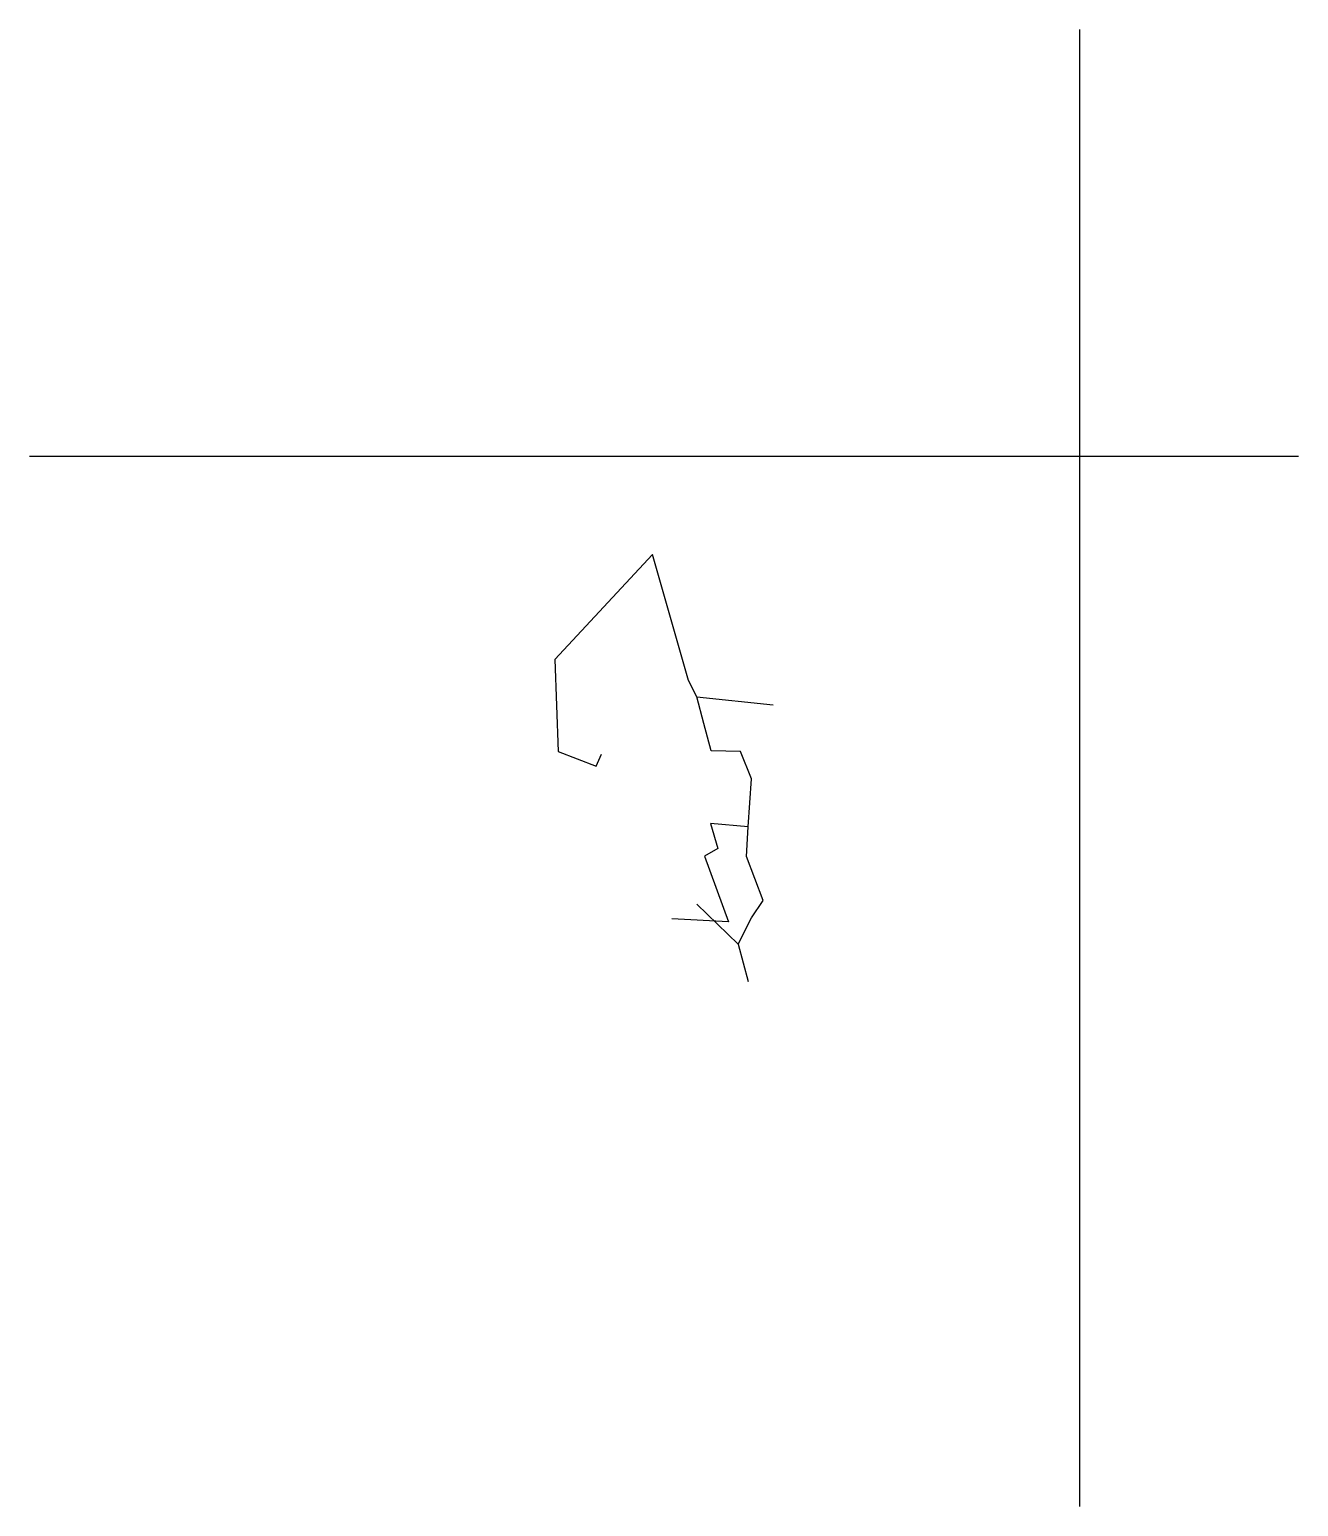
# Model space of a CAD drawing. Extents: x 0 to 121, y 0 to 141.
import ezdxf

# ---------------------------------------------------------------- set-up
doc = ezdxf.new("R2010")
doc.units = 0
doc.layers.add('CentreLine', color=5, linetype='CONTINUOUS')
doc.layers.add('Grid', color=7, linetype='CONTINUOUS')

msp = doc.modelspace()

# ---------------------------------------------------------------- linework, layer by layer
at = {"layer": 'CentreLine'}
for p, q in [((59.31, 90.64, 3.89), (50, 80.66, 16.61)), ((62.74, 78.65, 1.24), (59.31, 90.64, 3.89)), ((50, 80.66, 16.61), (50.31, 71.88, 18.64)), ((63.51, 77.09, 3.17), (62.74, 78.65, 1.24)), ((64.18, 74.56, 3.45), (63.51, 77.09, 3.17)), ((63.51, 77.09, 3.17), (70.8, 76.32, 5)), ((70.8, 76.32, 5), (70.8, 76.32)), ((64.88, 71.95, 7.17), (64.18, 74.56, 3.45)), ((50.31, 71.88, 18.64), (53.95, 70.48, 18.23)), ((67.67, 71.9, 12.19), (64.88, 71.95, 7.17)), ((68.72, 69.29, 9.88), (67.67, 71.9, 9.63)), ((67.67, 71.9, 9.63), (67.67, 71.9, 12.19)), ((53.95, 70.48, 18.23), (54.46, 71.63, 17.96)), ((68.4, 64.71, 15.34), (68.72, 69.29, 9.88)), ((68.4, 64.71, 15.34), (64.84, 65.02, 17.01)), ((64.84, 65.02, 17.01), (65.51, 62.66, 17.36)), ((68.25, 61.88, 14.08), (68.4, 64.71, 15.34)), ((65.51, 62.66, 17.36), (64.27, 61.94, 19.41)), ((64.27, 61.94, 19.41), (66.55, 55.67, 20.58)), ((69.85, 57.71, 15.03), (68.25, 61.88, 14.08)), ((68.73, 56.05, 16.78), (69.85, 57.71, 15.03)), ((67.46, 53.56, 17.22), (63.52, 57.36, 15.01)), ((66.55, 55.67, 20.58), (61.15, 55.95, 20.4)), ((67.46, 53.56, 17.22), (68.73, 56.05, 16.78)), ((67.46, 53.56, 17.22), (68.42, 50, 18.86))]:
    msp.add_line(p, q, dxfattribs=at)
at = {"layer": 'Grid'}
for p, q in [((100, 0), (100, 140.64)), ((0, 100), (120.8, 100))]:
    msp.add_line(p, q, dxfattribs=at)

doc.saveas('drawing.dxf')
